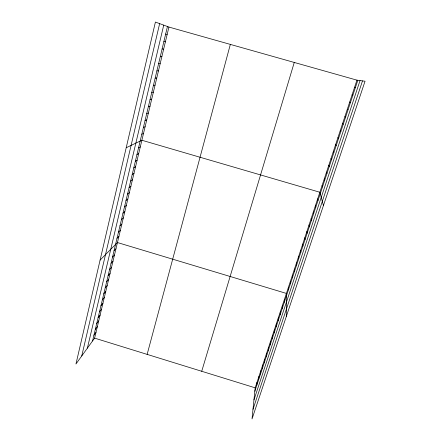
<?xml version="1.0" encoding="UTF-8"?>
<svg xmlns="http://www.w3.org/2000/svg" width="441" height="441" viewBox="0 0 441 441"><rect width="100%" height="100%" fill="white"/><g stroke="black" fill="none" stroke-linecap="round" stroke-linejoin="round"><path stroke-width="0.66" d="M286.308 316.495L286.396 293.425L117.444 242.544L100.107 260.069M284.324 302.195L284.357 299.604M282.268 308.397L282.323 305.74M280.228 314.56L280.305 311.842M278.199 320.679L278.304 317.906M276.187 326.764L276.309 323.931M274.186 332.812L274.33 329.918M272.196 338.82L272.362 335.871M270.217 344.79L270.405 341.786M268.249 350.722L268.459 347.662M266.298 356.62L266.529 353.506M264.357 362.48L264.606 359.31M262.428 368.307L262.698 365.082M260.51 374.095L260.802 370.82M258.602 379.85L258.911 376.52M256.712 385.572L257.037 382.193M356.945 80.152L255.174 387.826L252.026 418.95L365.043 81.221L356.945 80.152L168.925 27.061L155.408 22.05L75.957 363.996L94.611 338.126L168.925 27.061M81.739 355.981L159.642 23.621M87.373 348.164L163.732 25.137M92.555 340.981L167.453 26.515M147.134 354.382L230.34 44.403M201.724 371.278L294.263 62.451M254.826 391.255L357.822 80.268M253.955 399.893L360.054 80.56M253.002 409.298L362.502 80.885M93.922 335.221L95.973 332.415M95.306 329.421L97.345 326.676M96.695 323.595L98.729 320.899M98.089 317.729L100.113 315.089M99.495 311.826L101.513 309.24M100.912 305.889L102.918 303.358M102.334 299.919L104.33 297.443M103.767 293.904L105.752 291.49M105.206 287.863L107.185 285.503M106.656 281.777L108.624 279.478M108.111 275.653L110.068 273.42M109.577 269.495L111.529 267.318M111.055 263.299L112.995 261.182M112.543 257.064L114.467 255.008M114.037 250.786L115.95 248.796M117.008 238.305L118.905 236.442M118.486 232.104L120.371 230.301M119.974 225.858L121.848 224.122M121.468 219.579L123.331 217.909M122.973 213.257L124.825 211.652M124.489 206.901L126.33 205.363M126.016 200.501L127.84 199.029M127.548 194.062L129.362 192.662M129.092 187.585L130.894 186.251M130.641 181.064L132.432 179.801M132.206 174.504L133.987 173.313M133.777 167.9L135.547 166.786M135.359 161.257L137.112 160.215M136.953 154.57L138.695 153.6M138.557 147.845L140.282 146.947M126.209 147.729L141.886 140.255L319.863 192.259L323.435 205.556M141.793 134.257L143.496 133.518M143.424 127.399L145.111 126.732M145.072 120.492L146.743 119.913M146.726 113.546L148.385 113.045M148.391 106.551L150.034 106.132M150.067 99.512L151.698 99.175M151.754 92.428L153.369 92.175M153.451 85.3L155.056 85.124M155.166 78.118L156.748 78.035M156.886 70.896L158.457 70.896M158.617 63.62L160.171 63.708M160.359 56.299L161.897 56.476M162.117 48.929L163.639 49.194M163.887 41.509L165.392 41.867M354.509 87.511L355.352 87.72M165.662 34.04L167.15 34.486M94.611 338.126L255.174 387.826M352.089 94.821L352.905 95.124M349.685 102.086L350.468 102.472M347.304 109.296L348.048 109.776M344.934 116.463L345.645 117.03M342.574 123.585L343.263 124.235M340.237 130.657L340.893 131.39M337.916 137.68L338.534 138.502M335.607 144.659L336.196 145.563M333.313 151.594L333.876 152.58M331.031 158.479L331.566 159.548M328.771 165.325L329.273 166.472M326.522 172.122L326.996 173.346M324.289 178.881L324.73 180.182M322.068 185.589L322.487 186.967M317.669 198.885L318.033 200.412M315.491 205.467L315.828 207.072M313.325 212.011L313.639 213.687M311.175 218.51L311.462 220.257M309.042 224.971L309.295 226.784M306.919 231.393L307.151 233.272M304.808 237.771L305.012 239.722M302.713 244.11L302.89 246.128M300.63 250.405L300.784 252.495M298.557 256.668L298.689 258.823M296.501 262.891L296.606 265.107M294.456 269.071L294.538 271.353M292.422 275.217L292.482 277.565M290.404 281.325L290.437 283.734M288.392 287.394L288.408 289.864"/></g></svg>
